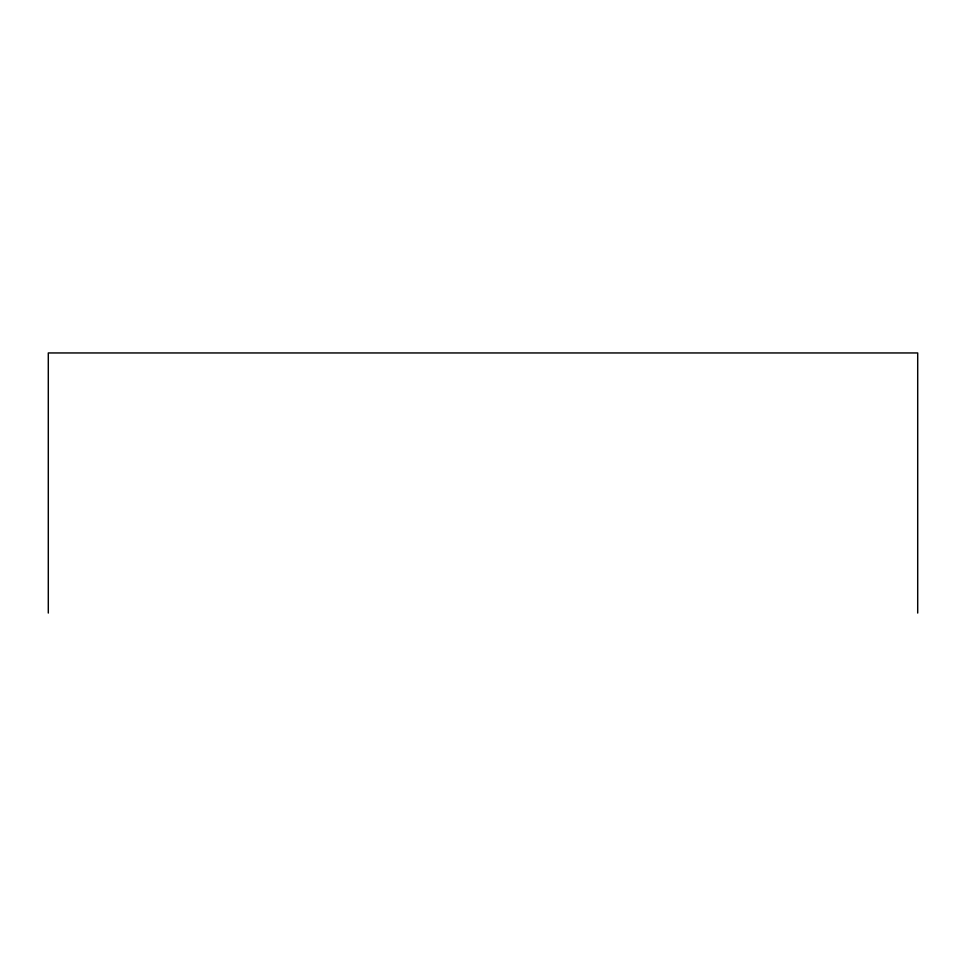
<?xml version="1.0" encoding="UTF-8"?>
<svg xmlns="http://www.w3.org/2000/svg" width="966" height="966" viewBox="0 0 966 966"><rect width="100%" height="100%" fill="white"/><g stroke="black" fill="none" stroke-linecap="round" stroke-linejoin="round"><path stroke-width="1.45" d="M917.7 613.048L917.7 352.952L48.3 352.952L48.3 613.048"/></g></svg>
